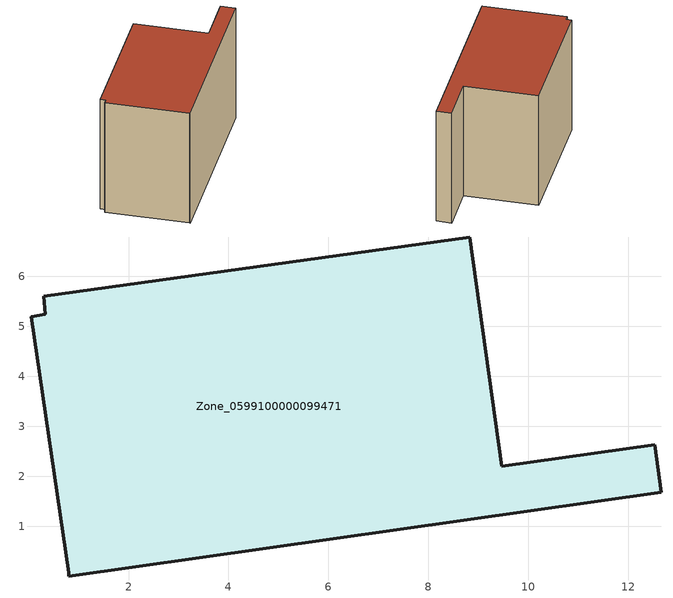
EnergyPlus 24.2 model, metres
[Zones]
Zone_0599100000099471
 floor ground (C_G): 0.33,5.24 0.3,5.6 8.83,6.79 9.47,2.2 12.53,2.63 12.66,1.68 0.81,0.01 0.8,0.07 0.05,5.19 z0
 wall outside (C_F): 0.81,0.01 12.66,1.68 12.53,2.63 9.47,2.2 8.83,6.79 0.3,5.6 0.33,5.24 0.05,5.19 0.8,0.07 0.81,0.01 z0:7.81
 roof outside (C_R): 0.8,0.07 0.81,0.01 12.66,1.68 12.53,2.63 9.47,2.2 8.83,6.79 0.3,5.6 0.33,5.24 0.05,5.19 z7.81
[BUILDING]
Pand.0599100000099471: North Axis=0; Terrain=City; Loads Convergence Tolerance Value=0.04; Temperature Convergence Tolerance Value=0.4; Solar Distribution=FullExterior; Maximum Number of Warmup Days=25; Minimum Number of Warmup Days=1
[Site:Location]
Rotterdam.The.Hague.AP_ZH_NLD Design_Conditions: Latitude=51.96; Longitude=4.45; Time Zone=1; Elevation=-4.5
[SITE:GROUNDTEMPERATURE:BUILDINGSURFACE]
18, 18, 18, 18, 18, 18, 18, 18, 18, 18, 18, 18
[MATERIAL] Thermal Absorptance=0.9; Solar Absorptance=0.7; Visible Absorptance=0.7
Name | Roughness | Thickness | Conductivity | Density | Specific Heat
G.TC.1975-1991 | MediumSmooth | 0.15 | 0.288461 | 540 | 1210
F.TC.1975-1991 | Rough | 0.3 | 0.230769 | 1920 | 840
R.TC.1975-1991 | MediumRough | 0.2 | 0.153846 | 1500 | 1000
[CONSTRUCTION]
C_G: G.TC.1975-1991
C_F: F.TC.1975-1991
C_R: R.TC.1975-1991
[ZONE]
Zone_0599100000099471: Type=1; Multiplier=1; Ceiling Height=Autocalculate; Volume=Autocalculate; Floor Area=autocalculate; Part of Total Floor Area=Yes
[ZONEINFILTRATION:DESIGNFLOWRATE]
Infil_Zone_0599100000099471: Zone or ZoneList or Space or SpaceList=Zone_0599100000099471; Schedule=AlwaysOn; Design Flow Rate Calculation Method=Flow/Area; Flow Rate per Floor Area=0.003; Constant Term Coefficient=1; Temperature Term Coefficient=0; Velocity Term Coefficient=0; Velocity Squared Term Coefficient=0
[HVACTEMPLATE:ZONE:IDEALLOADSAIRSYSTEM]
Zone_0599100000099471: Maximum Heating Supply Air Temperature=50; Minimum Cooling Supply Air Temperature=13; Maximum Heating Supply Air Humidity Ratio=0.0156; Minimum Cooling Supply Air Humidity Ratio=0.0077; Heating Limit=NoLimit; Cooling Limit=NoLimit; Dehumidification Control Type=ConstantSensibleHeatRatio; Cooling Sensible Heat Ratio=0.7; Dehumidification Setpoint=60; Humidification Control Type=None; Humidification Setpoint=30; Outdoor Air Method=None; Outdoor Air Flow Rate per Person=0.00944; Outdoor Air Flow Rate per Zone Floor Area=0; Outdoor Air Flow Rate per Zone=0; Demand Controlled Ventilation Type=None; Outdoor Air Economizer Type=NoEconomizer; Heat Recovery Type=None; Sensible Heat Recovery Effectiveness=0.7; Latent Heat Recovery Effectiveness=0.65
[ZONECONTROL:THERMOSTAT]
ThermostatControl_Zone_0599100000099471: Zone or ZoneList=Zone_0599100000099471; Control Type Schedule=DualSetpointControlType; Control 1=Thermostat_Zone_0599100000099471; Temperature Difference Between Cutout And Setpoint=0
[THERMOSTATSETPOINT:DUALSETPOINT]
Thermostat_Zone_0599100000099471: Heating Setpoint Temperature Schedule=HeatingSetpoint_Zone_0599100000099471; Cooling Setpoint Temperature Schedule=CoolingSetpoint_Zone_0599100000099471
[SCHEDULE:COMPACT]
HeatingSetpoint_Zone_0599100000099471: Through: 12/31, For: AllDays, Until: 24:00, 21
CoolingSetpoint_Zone_0599100000099471: Through: 12/31, For: AllDays, Until: 24:00, 24
DualSetpointControlType: Through: 12/31, For: AllDays, Until: 24:00, 4
AlwaysOn: Through: 12/31, For: AllDays, Until: 24:00, 1
